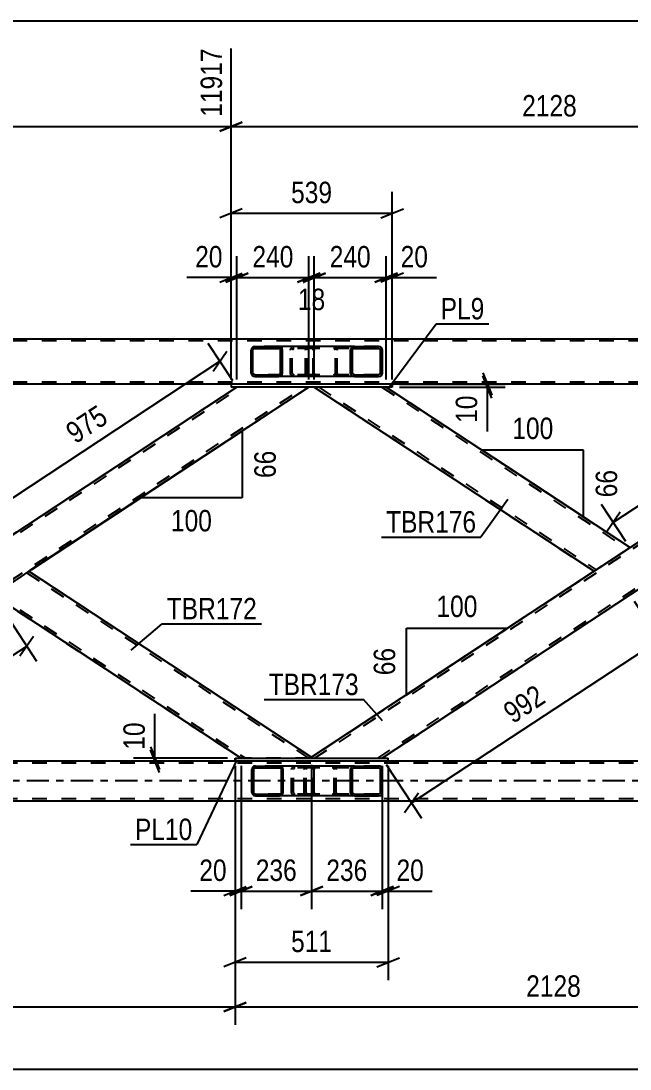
# Model space of a CAD drawing. Header units: millimetres. Extents: x -851 to 338, y -786 to 55.
# Drawn here: x -386.2 to -304.8, y -518.9 to -379 of the extents above; entities that cross this region are included whole.
import ezdxf

# ---------------------------------------------------------------- set-up
doc = ezdxf.new("R2010")
doc.units = ezdxf.units.MM
doc.linetypes.add('DXK_LINE_DOT2', pattern=[3.9198, 1.9599, -1.9599])
doc.linetypes.add('DXK_LINE_DOT3', pattern=[5.9187, 2.979, -0.9799, 0.9799, -0.9799])
doc.styles.add('Arial Narrow', font='ARIALN.TTF', dxfattribs={"height": 0.2})

# ---------------------------------------------------------------- blocks, each defined once
blk = doc.blocks.new('Part-232933133-2602 - 2503')
at = {"color": 2, "linetype": 'Continuous'}
for p, q in [((-265, -421.46), (-791.8, -421.46)), ((-358.12, -427.46), (-421.71, -427.46)), ((-272.99, -427.46), (-336.58, -427.46))]:
    blk.add_line(p, q, dxfattribs=at)
at = {"color": 7, "linetype": 'DXK_LINE_DOT2'}
for p, q in [((-114.88, -421.7), (-791.8, -421.7)), ((-114.88, -427.22), (-791.8, -427.22)), ((-336.58, -427.46), (-358.12, -427.46))]:
    blk.add_line(p, q, dxfattribs=at)
blk = doc.blocks.new('Part-232933133-2607 - 2503')
at = {"color": 7, "linetype": 'DXK_LINE_DOT2'}
for p, q in [((-108.35, -478.06), (-791.8, -478.06)), ((-108.35, -477.82), (-698.12, -477.82)), ((-337.12, -477.82), (-357.58, -477.82)), ((-108.35, -482.86), (-791.8, -482.86))]:
    blk.add_line(p, q, dxfattribs=at)
at = {"color": 2, "linetype": 'Continuous'}
for p, q in [((-357.58, -477.82), (-422.26, -477.82)), ((-272.44, -477.82), (-337.12, -477.82)), ((-791.8, -483.1), (-108.35, -483.1))]:
    blk.add_line(p, q, dxfattribs=at)
at = {"color": 7, "linetype": 'DXK_LINE_DOT3'}
blk.add_line((-98.35, -480.46), (-791.8, -480.46), dxfattribs=at)
blk = doc.blocks.new('Part-232933133-3017 - 2503')
at = {"color": 2, "linetype": 'Continuous'}
for p, q in [((-385.7, -452.84), (-389.92, -455.62)), ((-385.12, -452.46), (-385.7, -452.84)), ((-385.12, -452.46), (-347.35, -477.3)), ((-389.92, -455.62), (-356.78, -477.42)), ((-347.53, -477.42), (-347.35, -477.3))]:
    blk.add_line(p, q, dxfattribs=at)
at = {"color": 7, "linetype": 'DXK_LINE_DOT2'}
for p, q in [((-385.41, -452.65), (-347.75, -477.42)), ((-385.41, -452.65), (-347.75, -477.42)), ((-385.12, -452.46), (-347.35, -477.3)), ((-389.92, -455.62), (-356.78, -477.42)), ((-389.63, -455.43), (-389.61, -455.41)), ((-389.63, -455.43), (-356.2, -477.42)), ((-389.63, -455.43), (-356.2, -477.42)), ((-389.34, -455.24), (-389.34, -455.24)), ((-389.34, -455.24), (-389.34, -455.24)), ((-347.53, -477.42), (-356.78, -477.42)), ((-347.52, -477.41), (-347.53, -477.42))]:
    blk.add_line(p, q, dxfattribs=at)
blk = doc.blocks.new('Part-232933133-2734 - 2503')
at = {"color": 2, "linetype": 'Continuous'}
for p, q in [((-357.58, -477.82), (-357.58, -477.42)), ((-357.58, -477.42), (-357.58, -477.42)), ((-357.58, -477.42), (-357.58, -477.82)), ((-357.58, -477.42), (-357.58, -477.42)), ((-357.58, -477.42), (-337.12, -477.42)), ((-337.12, -477.82), (-357.58, -477.82)), ((-337.12, -477.82), (-337.12, -477.42))]:
    blk.add_line(p, q, dxfattribs=at)
at = {"color": 7, "linetype": 'DXK_LINE_DOT2'}
for p, q in [((-357.58, -477.82), (-357.58, -477.82)), ((-357.58, -477.82), (-357.58, -477.82)), ((-337.13, -477.82), (-337.13, -477.42))]:
    blk.add_line(p, q, dxfattribs=at)
blk = doc.blocks.new('Part-232933133-2779 - 2503')
at = {"color": 2, "linetype": 'Continuous'}
for p, q in [((-336.58, -427.46), (-358.12, -427.46)), ((-358.12, -427.46), (-358.12, -427.86)), ((-336.58, -427.86), (-358.12, -427.86)), ((-336.58, -427.46), (-336.58, -427.86))]:
    blk.add_line(p, q, dxfattribs=at)
blk = doc.blocks.new('Part-232933133-2856 - 2503')
at = {"color": 2, "linetype": 'Continuous'}
for p, q in [((-346.99, -427.86), (-309.59, -452.46)), ((-337.38, -427.86), (-304.79, -449.3)), ((-305.37, -449.68), (-309.56, -452.44)), ((-304.83, -449.33), (-305.37, -449.68)), ((-304.81, -449.32), (-304.83, -449.33))]:
    blk.add_line(p, q, dxfattribs=at)
at = {"color": 7, "linetype": 'DXK_LINE_DOT2'}
for p, q in [((-337.38, -427.86), (-346.99, -427.86)), ((-346.99, -427.86), (-309.59, -452.46)), ((-346.4, -427.86), (-309.3, -452.27)), ((-346.4, -427.86), (-309.3, -452.27)), ((-337.96, -427.86), (-305.08, -449.49)), ((-337.96, -427.86), (-305.08, -449.49)), ((-337.38, -427.86), (-337.38, -427.86)), ((-337.38, -427.86), (-304.79, -449.3)), ((-304.96, -449.41), (-305.37, -449.68)), ((-304.81, -449.32), (-304.79, -449.3)), ((-304.79, -449.3), (-304.81, -449.32)), ((-309.59, -452.46), (-309.56, -452.44)), ((-309.56, -452.44), (-309.59, -452.46)), ((-309.3, -452.27), (-309.28, -452.25)), ((-309.01, -452.08), (-309.01, -452.08)), ((-309.01, -452.08), (-309.01, -452.08))]:
    blk.add_line(p, q, dxfattribs=at)
blk = doc.blocks.new('Part-232933133-2898 - 2503')
at = {"linetype": 'Continuous'}
h = blk.add_hatch(dxfattribs=at)
h.set_pattern_fill('', scale=0.7, style=0, pattern_type=0)
h.set_pattern_definition([(45, (-342.1033, -482.1628), (-1.57154, 1.57154), [])])
h.paths.add_polyline_path([(-342.14, -481.98), (-342.1, -482.16), (-341.99, -482.32), (-341.83, -482.42), (-341.63, -482.46), (-338.4, -482.46), (-338.2, -482.42), (-338.04, -482.32), (-337.92, -482.16), (-337.89, -481.98), (-337.89, -478.94), (-337.92, -478.76), (-338.04, -478.6), (-338.2, -478.5), (-338.4, -478.46), (-341.63, -478.46), (-341.83, -478.5), (-341.99, -478.6), (-342.1, -478.76), (-342.14, -478.94)])
h.paths.add_polyline_path([(-341.87, -478.85), (-341.81, -478.77), (-341.73, -478.72), (-341.63, -478.7), (-338.4, -478.7), (-338.3, -478.72), (-338.22, -478.77), (-338.16, -478.85), (-338.14, -478.94), (-338.14, -481.98), (-338.16, -482.07), (-338.22, -482.15), (-338.3, -482.2), (-338.4, -482.22), (-341.63, -482.22), (-341.73, -482.2), (-341.81, -482.15), (-341.87, -482.07), (-341.89, -481.98), (-341.89, -478.94)])
at = {"color": 7, "linetype": 'DXK_LINE_DOT2'}
for p, q in [((-348.02, -478.5), (-347.82, -478.46)), ((-347.26, -478.46), (-347.82, -478.46)), ((-344.59, -478.46), (-344.39, -478.5)), ((-338.4, -478.46), (-341.63, -478.46)), ((-348.33, -478.94), (-348.29, -478.76)), ((-348.33, -481.98), (-348.33, -478.94)), ((-348.06, -478.85), (-348.08, -478.94)), ((-348.08, -481.98), (-348.08, -478.94)), ((-348, -478.77), (-348.06, -478.85)), ((-347.92, -478.72), (-348, -478.77)), ((-347.82, -478.7), (-347.92, -478.72)), ((-338.4, -478.7), (-347.82, -478.7)), ((-344.49, -478.72), (-344.59, -478.7)), ((-344.41, -478.77), (-344.49, -478.72)), ((-344.35, -478.85), (-344.41, -478.77)), ((-344.33, -478.94), (-344.35, -478.85)), ((-344.33, -481.98), (-344.33, -478.94)), ((-344.12, -478.76), (-344.08, -478.94)), ((-344.08, -481.98), (-344.08, -478.94)), ((-348.29, -482.16), (-348.33, -481.98)), ((-348.08, -481.98), (-348.06, -482.07)), ((-348.06, -482.07), (-348, -482.15)), ((-347.82, -482.46), (-348.02, -482.42)), ((-348, -482.15), (-347.92, -482.2)), ((-347.92, -482.2), (-347.82, -482.22)), ((-338.4, -482.22), (-347.82, -482.22)), ((-347.26, -482.46), (-347.82, -482.46)), ((-344.59, -482.22), (-344.49, -482.2)), ((-344.39, -482.42), (-344.59, -482.46)), ((-344.49, -482.2), (-344.41, -482.15)), ((-344.41, -482.15), (-344.35, -482.07)), ((-344.35, -482.07), (-344.33, -481.98)), ((-344.08, -481.98), (-344.12, -482.16)), ((-338.4, -482.46), (-341.63, -482.46))]:
    blk.add_line(p, q, dxfattribs=at)
at = {"color": 2, "linetype": 'Continuous'}
for p, q in [((-341.63, -478.46), (-347.26, -478.46)), ((-341.63, -478.46), (-341.83, -478.5)), ((-341.63, -478.46), (-338.4, -478.46)), ((-338.2, -478.5), (-338.4, -478.46)), ((-342.1, -478.76), (-342.14, -478.94)), ((-342.14, -481.98), (-342.14, -478.94)), ((-341.89, -478.94), (-341.87, -478.85)), ((-341.89, -481.98), (-341.89, -478.94)), ((-341.87, -478.85), (-341.81, -478.77)), ((-341.81, -478.77), (-341.73, -478.72)), ((-341.73, -478.72), (-341.63, -478.7)), ((-341.63, -478.7), (-338.4, -478.7)), ((-338.4, -478.7), (-338.3, -478.72)), ((-338.3, -478.72), (-338.22, -478.77)), ((-338.22, -478.77), (-338.16, -478.85)), ((-338.16, -478.85), (-338.14, -478.94)), ((-338.14, -481.98), (-338.14, -478.94)), ((-337.89, -478.94), (-337.92, -478.76)), ((-337.89, -481.98), (-337.89, -478.94)), ((-341.63, -482.46), (-347.26, -482.46)), ((-342.14, -481.98), (-342.1, -482.16)), ((-341.87, -482.07), (-341.89, -481.98)), ((-341.81, -482.15), (-341.87, -482.07)), ((-341.83, -482.42), (-341.63, -482.46)), ((-341.73, -482.2), (-341.81, -482.15)), ((-341.63, -482.22), (-341.73, -482.2)), ((-341.63, -482.22), (-338.4, -482.22)), ((-341.63, -482.46), (-338.4, -482.46)), ((-338.3, -482.2), (-338.4, -482.22)), ((-338.4, -482.46), (-338.2, -482.42)), ((-338.22, -482.15), (-338.3, -482.2)), ((-338.16, -482.07), (-338.22, -482.15)), ((-338.14, -481.98), (-338.16, -482.07)), ((-337.92, -482.16), (-337.89, -481.98))]:
    blk.add_line(p, q, dxfattribs=at)
at = {"color": 7, "linetype": 'DXK_LINE_DOT2'}
for centre, start, end in [((-347.84, -478.96), 110.7598, 155.6817), ((-344.57, -478.96), 24.3183, 69.2402), ((-347.84, -481.96), 204.3183, 249.2402), ((-344.57, -481.96), 290.7598, 335.6817)]:
    blk.add_arc(centre, 0.496, start, end, dxfattribs=at)
at = {"color": 2, "linetype": 'Continuous'}
for centre, start, end in [((-341.65, -478.96), 110.7583, 155.68), ((-338.38, -478.96), 24.32, 69.2417), ((-341.65, -481.96), 204.32, 249.2417), ((-338.38, -481.96), 290.7583, 335.68)]:
    blk.add_arc(centre, 0.496, start, end, dxfattribs=at)
blk = doc.blocks.new('Part-232933133-2904 - 2503')
at = {"linetype": 'Continuous'}
h = blk.add_hatch(dxfattribs=at)
h.set_pattern_fill('', scale=0.7, style=0, pattern_type=0)
h.set_pattern_definition([(45, (-355.293, -482.1628), (-1.57154, 1.57154), [])])
h.paths.add_polyline_path([(-355.33, -481.98), (-355.29, -482.16), (-355.18, -482.32), (-355.02, -482.42), (-354.83, -482.46), (-351.64, -482.46), (-351.45, -482.42), (-351.29, -482.32), (-351.18, -482.16), (-351.14, -481.98), (-351.14, -478.94), (-351.18, -478.76), (-351.29, -478.6), (-351.45, -478.5), (-351.64, -478.46), (-354.83, -478.46), (-355.02, -478.5), (-355.18, -478.6), (-355.29, -478.76), (-355.33, -478.94)])
h.paths.add_polyline_path([(-355.06, -478.85), (-355.01, -478.77), (-354.92, -478.72), (-354.83, -478.7), (-351.64, -478.7), (-351.55, -478.72), (-351.47, -478.77), (-351.41, -478.85), (-351.39, -478.94), (-351.39, -481.98), (-351.41, -482.07), (-351.47, -482.15), (-351.55, -482.2), (-351.64, -482.22), (-354.83, -482.22), (-354.92, -482.2), (-355.01, -482.15), (-355.06, -482.07), (-355.08, -481.98), (-355.08, -478.94)])
at = {"color": 2, "linetype": 'Continuous'}
for p, q in [((-354.83, -478.46), (-355.02, -478.5)), ((-354.83, -478.46), (-351.64, -478.46)), ((-347.26, -478.46), (-351.64, -478.46)), ((-351.45, -478.5), (-351.64, -478.46)), ((-347.26, -478.46), (-347.16, -478.5)), ((-347.16, -478.5), (-347.07, -478.6)), ((-347.07, -478.6), (-347.01, -478.76)), ((-355.29, -478.76), (-355.33, -478.94)), ((-355.33, -481.98), (-355.33, -478.94)), ((-355.08, -478.94), (-355.06, -478.85)), ((-355.08, -481.98), (-355.08, -478.94)), ((-355.06, -478.85), (-355.01, -478.77)), ((-355.01, -478.77), (-354.92, -478.72)), ((-354.92, -478.72), (-354.83, -478.7)), ((-354.83, -478.7), (-351.64, -478.7)), ((-351.64, -478.7), (-351.55, -478.72)), ((-351.55, -478.72), (-351.47, -478.77)), ((-351.47, -478.77), (-351.41, -478.85)), ((-351.41, -478.85), (-351.39, -478.94)), ((-351.39, -481.98), (-351.39, -478.94)), ((-351.14, -478.94), (-351.18, -478.76)), ((-351.14, -481.98), (-351.14, -478.94)), ((-347.01, -478.76), (-346.99, -478.94)), ((-346.99, -481.98), (-346.99, -478.94)), ((-355.33, -481.98), (-355.29, -482.16)), ((-355.06, -482.07), (-355.08, -481.98)), ((-355.01, -482.15), (-355.06, -482.07)), ((-355.02, -482.42), (-354.83, -482.46)), ((-354.92, -482.2), (-355.01, -482.15)), ((-354.83, -482.22), (-354.92, -482.2)), ((-354.83, -482.22), (-351.64, -482.22)), ((-354.83, -482.46), (-351.64, -482.46)), ((-351.55, -482.2), (-351.64, -482.22)), ((-351.64, -482.46), (-351.45, -482.42)), ((-347.26, -482.46), (-351.64, -482.46)), ((-351.47, -482.15), (-351.55, -482.2)), ((-351.41, -482.07), (-351.47, -482.15)), ((-351.39, -481.98), (-351.41, -482.07)), ((-351.18, -482.16), (-351.14, -481.98)), ((-347.16, -482.42), (-347.26, -482.46)), ((-347.07, -482.32), (-347.16, -482.42)), ((-347.01, -482.16), (-347.07, -482.32)), ((-346.99, -481.98), (-347.01, -482.16))]:
    blk.add_line(p, q, dxfattribs=at)
at = {"color": 7, "linetype": 'DXK_LINE_DOT2'}
for p, q in [((-351.64, -478.46), (-354.83, -478.46)), ((-349.72, -478.5), (-349.53, -478.46)), ((-348.33, -478.7), (-348.33, -478.46)), ((-347.26, -478.7), (-354.83, -478.7)), ((-350.03, -478.94), (-349.99, -478.76)), ((-350.03, -481.98), (-350.03, -478.94)), ((-349.76, -478.85), (-349.78, -478.94)), ((-349.78, -481.98), (-349.78, -478.94)), ((-349.7, -478.77), (-349.76, -478.85)), ((-349.62, -478.72), (-349.7, -478.77)), ((-349.53, -478.7), (-349.62, -478.72)), ((-347.21, -478.72), (-347.26, -478.7)), ((-347.16, -478.77), (-347.21, -478.72)), ((-347.14, -478.85), (-347.16, -478.77)), ((-347.13, -478.94), (-347.14, -478.85)), ((-347.13, -481.98), (-347.13, -478.94)), ((-347.26, -482.22), (-354.83, -482.22)), ((-351.64, -482.46), (-354.83, -482.46)), ((-349.99, -482.16), (-350.03, -481.98)), ((-349.78, -481.98), (-349.76, -482.07)), ((-349.76, -482.07), (-349.7, -482.15)), ((-349.53, -482.46), (-349.72, -482.42)), ((-349.7, -482.15), (-349.68, -482.16)), ((-349.68, -482.16), (-349.62, -482.2)), ((-349.62, -482.2), (-349.53, -482.22)), ((-348.33, -482.46), (-348.33, -482.22)), ((-347.26, -482.22), (-347.21, -482.2)), ((-347.21, -482.2), (-347.16, -482.15)), ((-347.16, -482.15), (-347.14, -482.07)), ((-347.14, -482.07), (-347.13, -481.98))]:
    blk.add_line(p, q, dxfattribs=at)
at = {"color": 2, "linetype": 'Continuous'}
for centre, start, end in [((-354.84, -478.95), 111.1941, 156.1506), ((-351.63, -478.95), 23.8494, 68.8059), ((-354.84, -481.96), 203.8494, 248.8059), ((-351.63, -481.96), 291.1941, 336.1506)]:
    blk.add_arc(centre, 0.492, start, end, dxfattribs=at)
at = {"color": 7, "linetype": 'DXK_LINE_DOT2'}
for centre, start, end in [((-349.54, -478.95), 111.1927, 156.1491), ((-349.54, -481.96), 203.8509, 248.8073)]:
    blk.add_arc(centre, 0.492, start, end, dxfattribs=at)
blk = doc.blocks.new('Part-232933133-2911 - 2503')
at = {"linetype": 'Continuous'}
h = blk.add_hatch(dxfattribs=at)
h.set_pattern_fill('', scale=0.7, style=0, pattern_type=0)
h.set_pattern_definition([(45, (-342.1034, -426.1638), (-1.57154, 1.57154), [])])
h.paths.add_polyline_path([(-342.14, -425.98), (-342.1, -426.16), (-341.99, -426.32), (-341.83, -426.42), (-341.63, -426.46), (-338.4, -426.46), (-338.2, -426.42), (-338.04, -426.32), (-337.92, -426.16), (-337.89, -425.98), (-337.89, -422.94), (-337.92, -422.76), (-338.04, -422.6), (-338.2, -422.5), (-338.4, -422.46), (-341.63, -422.46), (-341.83, -422.5), (-341.99, -422.6), (-342.1, -422.76), (-342.14, -422.94)])
h.paths.add_polyline_path([(-341.87, -422.85), (-341.81, -422.77), (-341.73, -422.72), (-341.63, -422.7), (-338.4, -422.7), (-338.3, -422.72), (-338.22, -422.77), (-338.16, -422.85), (-338.14, -422.94), (-338.14, -425.98), (-338.16, -426.07), (-338.22, -426.15), (-338.3, -426.2), (-338.4, -426.22), (-341.63, -426.22), (-341.73, -426.2), (-341.81, -426.15), (-341.87, -426.07), (-341.89, -425.98), (-341.89, -422.94)])
at = {"color": 7, "linetype": 'DXK_LINE_DOT2'}
for p, q in [((-347.86, -422.5), (-347.66, -422.46)), ((-347.28, -422.46), (-347.66, -422.46)), ((-344.43, -422.46), (-344.23, -422.5)), ((-338.4, -422.46), (-341.63, -422.46)), ((-348.17, -422.94), (-348.13, -422.76)), ((-348.17, -425.98), (-348.17, -422.94)), ((-347.9, -422.85), (-347.92, -422.94)), ((-347.92, -425.98), (-347.92, -422.94)), ((-347.84, -422.77), (-347.9, -422.85)), ((-347.76, -422.72), (-347.84, -422.77)), ((-347.66, -422.7), (-347.76, -422.72)), ((-338.4, -422.7), (-347.66, -422.7)), ((-344.33, -422.72), (-344.43, -422.7)), ((-344.25, -422.77), (-344.33, -422.72)), ((-344.19, -422.85), (-344.25, -422.77)), ((-344.17, -422.94), (-344.19, -422.85)), ((-344.17, -425.98), (-344.17, -422.94)), ((-343.96, -422.76), (-343.92, -422.94)), ((-343.92, -425.98), (-343.92, -422.94)), ((-348.13, -426.16), (-348.17, -425.98)), ((-347.92, -425.98), (-347.9, -426.07)), ((-347.9, -426.07), (-347.84, -426.15)), ((-347.66, -426.46), (-347.86, -426.42)), ((-347.84, -426.15), (-347.76, -426.2)), ((-347.76, -426.2), (-347.66, -426.22)), ((-338.4, -426.22), (-347.66, -426.22)), ((-347.28, -426.46), (-347.66, -426.46)), ((-344.43, -426.22), (-344.33, -426.2)), ((-344.23, -426.42), (-344.43, -426.46)), ((-344.33, -426.2), (-344.25, -426.15)), ((-344.25, -426.15), (-344.19, -426.07)), ((-344.19, -426.07), (-344.17, -425.98)), ((-343.92, -425.98), (-343.96, -426.16)), ((-338.4, -426.46), (-341.63, -426.46))]:
    blk.add_line(p, q, dxfattribs=at)
at = {"color": 2, "linetype": 'Continuous'}
for p, q in [((-341.63, -422.46), (-347.28, -422.46)), ((-341.63, -422.46), (-341.83, -422.5)), ((-341.63, -422.46), (-338.4, -422.46)), ((-338.2, -422.5), (-338.4, -422.46)), ((-342.1, -422.76), (-342.14, -422.94)), ((-342.14, -425.98), (-342.14, -422.94)), ((-341.89, -422.94), (-341.87, -422.85)), ((-341.89, -425.98), (-341.89, -422.94)), ((-341.87, -422.85), (-341.81, -422.77)), ((-341.81, -422.77), (-341.73, -422.72)), ((-341.73, -422.72), (-341.63, -422.7)), ((-341.63, -422.7), (-338.4, -422.7)), ((-338.4, -422.7), (-338.3, -422.72)), ((-338.3, -422.72), (-338.22, -422.77)), ((-338.22, -422.77), (-338.16, -422.85)), ((-338.16, -422.85), (-338.14, -422.94)), ((-338.14, -425.98), (-338.14, -422.94)), ((-337.89, -422.94), (-337.92, -422.76)), ((-337.89, -425.98), (-337.89, -422.94)), ((-341.63, -426.46), (-347.28, -426.46)), ((-342.14, -425.98), (-342.1, -426.16)), ((-341.87, -426.07), (-341.89, -425.98)), ((-341.81, -426.15), (-341.87, -426.07)), ((-341.83, -426.42), (-341.63, -426.46)), ((-341.73, -426.2), (-341.81, -426.15)), ((-341.63, -426.22), (-341.73, -426.2)), ((-341.63, -426.22), (-338.4, -426.22)), ((-341.63, -426.46), (-338.4, -426.46)), ((-338.3, -426.2), (-338.4, -426.22)), ((-338.4, -426.46), (-338.2, -426.42)), ((-338.22, -426.15), (-338.3, -426.2)), ((-338.16, -426.07), (-338.22, -426.15)), ((-338.14, -425.98), (-338.16, -426.07)), ((-337.92, -426.16), (-337.89, -425.98))]:
    blk.add_line(p, q, dxfattribs=at)
at = {"color": 7, "linetype": 'DXK_LINE_DOT2'}
for centre, start, end in [((-347.68, -422.96), 110.7583, 155.68), ((-344.41, -422.96), 24.32, 69.2417), ((-347.68, -425.96), 204.32, 249.2417), ((-344.41, -425.96), 290.7583, 335.68)]:
    blk.add_arc(centre, 0.496, start, end, dxfattribs=at)
at = {"color": 2, "linetype": 'Continuous'}
for centre, start, end in [((-341.65, -422.96), 110.7583, 155.68), ((-338.38, -422.96), 24.32, 69.2417), ((-341.65, -425.96), 204.32, 249.2417), ((-338.38, -425.96), 290.7583, 335.68)]:
    blk.add_arc(centre, 0.496, start, end, dxfattribs=at)
blk = doc.blocks.new('Part-232933133-2916 - 2503')
at = {"linetype": 'Continuous'}
h = blk.add_hatch(dxfattribs=at)
h.set_pattern_fill('', scale=0.7, style=0, pattern_type=0)
h.set_pattern_definition([(45, (-355.403, -426.1638), (-1.57154, 1.57154), [])])
h.paths.add_polyline_path([(-355.44, -425.98), (-355.4, -426.16), (-355.29, -426.32), (-355.13, -426.42), (-354.94, -426.46), (-351.75, -426.46), (-351.56, -426.42), (-351.39, -426.32), (-351.28, -426.16), (-351.25, -425.98), (-351.25, -422.94), (-351.28, -422.76), (-351.39, -422.6), (-351.56, -422.5), (-351.75, -422.46), (-354.94, -422.46), (-355.13, -422.5), (-355.29, -422.6), (-355.4, -422.76), (-355.44, -422.94)])
h.paths.add_polyline_path([(-355.17, -422.85), (-355.12, -422.77), (-355.03, -422.72), (-354.94, -422.7), (-351.75, -422.7), (-351.65, -422.72), (-351.57, -422.77), (-351.52, -422.85), (-351.5, -422.94), (-351.5, -425.98), (-351.52, -426.07), (-351.57, -426.15), (-351.65, -426.2), (-351.75, -426.22), (-354.94, -426.22), (-355.03, -426.2), (-355.12, -426.15), (-355.17, -426.07), (-355.19, -425.98), (-355.19, -422.94)])
at = {"color": 2, "linetype": 'Continuous'}
for p, q in [((-354.94, -422.46), (-355.13, -422.5)), ((-354.94, -422.46), (-351.75, -422.46)), ((-347.28, -422.46), (-351.75, -422.46)), ((-351.56, -422.5), (-351.75, -422.46)), ((-347.28, -422.46), (-347.17, -422.5)), ((-347.17, -422.5), (-347.09, -422.6)), ((-347.09, -422.6), (-347.03, -422.76)), ((-355.4, -422.76), (-355.44, -422.94)), ((-355.44, -425.98), (-355.44, -422.94)), ((-355.19, -422.94), (-355.17, -422.85)), ((-355.19, -425.98), (-355.19, -422.94)), ((-355.17, -422.85), (-355.12, -422.77)), ((-355.12, -422.77), (-355.03, -422.72)), ((-355.03, -422.72), (-354.94, -422.7)), ((-354.94, -422.7), (-351.75, -422.7)), ((-351.75, -422.7), (-351.65, -422.72)), ((-351.65, -422.72), (-351.57, -422.77)), ((-351.57, -422.77), (-351.52, -422.85)), ((-351.52, -422.85), (-351.5, -422.94)), ((-351.5, -425.98), (-351.5, -422.94)), ((-351.25, -422.94), (-351.28, -422.76)), ((-351.25, -425.98), (-351.25, -422.94)), ((-347.03, -422.76), (-347.01, -422.94)), ((-347.01, -425.98), (-347.01, -422.94)), ((-355.44, -425.98), (-355.4, -426.16)), ((-355.17, -426.07), (-355.19, -425.98)), ((-355.12, -426.15), (-355.17, -426.07)), ((-355.13, -426.42), (-354.94, -426.46)), ((-355.03, -426.2), (-355.12, -426.15)), ((-354.94, -426.22), (-355.03, -426.2)), ((-354.94, -426.22), (-351.75, -426.22)), ((-354.94, -426.46), (-351.75, -426.46)), ((-351.65, -426.2), (-351.75, -426.22)), ((-351.75, -426.46), (-351.56, -426.42)), ((-347.28, -426.46), (-351.75, -426.46)), ((-351.57, -426.15), (-351.65, -426.2)), ((-351.52, -426.07), (-351.57, -426.15)), ((-351.5, -425.98), (-351.52, -426.07)), ((-351.28, -426.16), (-351.25, -425.98)), ((-347.17, -426.42), (-347.28, -426.46)), ((-347.09, -426.32), (-347.17, -426.42)), ((-347.03, -426.16), (-347.09, -426.32)), ((-347.01, -425.98), (-347.03, -426.16))]:
    blk.add_line(p, q, dxfattribs=at)
at = {"color": 7, "linetype": 'DXK_LINE_DOT2'}
for p, q in [((-351.75, -422.46), (-354.94, -422.46)), ((-349.88, -422.5), (-349.68, -422.46)), ((-348.17, -422.7), (-348.17, -422.46)), ((-347.28, -422.7), (-354.94, -422.7)), ((-350.19, -422.94), (-350.15, -422.76)), ((-350.19, -425.98), (-350.19, -422.94)), ((-349.92, -422.85), (-349.93, -422.94)), ((-349.93, -425.98), (-349.93, -422.94)), ((-349.86, -422.77), (-349.92, -422.85)), ((-349.86, -422.77), (-349.84, -422.76)), ((-349.84, -422.76), (-349.78, -422.72)), ((-349.78, -422.72), (-349.68, -422.7)), ((-347.22, -422.72), (-347.28, -422.7)), ((-347.18, -422.77), (-347.22, -422.72)), ((-347.15, -422.85), (-347.18, -422.77)), ((-347.14, -422.94), (-347.15, -422.85)), ((-347.14, -425.98), (-347.14, -422.94)), ((-347.28, -426.22), (-354.94, -426.22)), ((-351.75, -426.46), (-354.94, -426.46)), ((-350.15, -426.16), (-350.19, -425.98)), ((-349.93, -425.98), (-349.92, -426.07)), ((-349.92, -426.07), (-349.86, -426.15)), ((-349.68, -426.46), (-349.88, -426.42)), ((-349.86, -426.15), (-349.84, -426.16)), ((-349.84, -426.16), (-349.78, -426.2)), ((-349.78, -426.2), (-349.68, -426.22)), ((-348.17, -426.46), (-348.17, -426.22)), ((-347.28, -426.22), (-347.22, -426.2)), ((-347.22, -426.2), (-347.18, -426.15)), ((-347.18, -426.15), (-347.15, -426.07)), ((-347.15, -426.07), (-347.14, -425.98))]:
    blk.add_line(p, q, dxfattribs=at)
at = {"color": 2, "linetype": 'Continuous'}
for centre, start, end in [((-354.95, -422.96), 111.1513, 156.1049), ((-351.73, -422.96), 23.8951, 68.8487), ((-354.95, -425.96), 203.8951, 248.8487), ((-351.73, -425.96), 291.1513, 336.1049)]:
    blk.add_arc(centre, 0.492, start, end, dxfattribs=at)
at = {"color": 7, "linetype": 'DXK_LINE_DOT2'}
for centre, start, end in [((-349.7, -422.96), 111.1513, 156.1049), ((-349.7, -425.96), 203.8951, 248.8487)]:
    blk.add_arc(centre, 0.492, start, end, dxfattribs=at)
blk = doc.blocks.new('Part-232933133-3022 - 2503')
at = {"color": 7, "linetype": 'DXK_LINE_DOT2'}
for p, q in [((-357.32, -427.86), (-432.67, -477.42)), ((-432.09, -477.42), (-356.74, -427.86)), ((-432.09, -477.42), (-356.74, -427.86)), ((-423.64, -477.42), (-348.3, -427.86)), ((-423.64, -477.42), (-348.3, -427.86)), ((-347.72, -427.86), (-423.06, -477.42)), ((-347.72, -427.86), (-357.32, -427.86)), ((-347.72, -427.86), (-347.72, -427.86)), ((-389.95, -449.32), (-394.7, -452.44)), ((-385.12, -452.46), (-389.92, -455.62)), ((-432.49, -477.3), (-432.67, -477.42)), ((-432.67, -477.42), (-432.67, -477.42)), ((-432.67, -477.42), (-423.06, -477.42))]:
    blk.add_line(p, q, dxfattribs=at)
at = {"color": 2, "linetype": 'Continuous'}
for p, q in [((-357.32, -427.86), (-389.95, -449.32)), ((-347.72, -427.86), (-385.12, -452.46)), ((-394.7, -452.44), (-432.49, -477.3)), ((-389.92, -455.62), (-423.06, -477.42))]:
    blk.add_line(p, q, dxfattribs=at)
blk = doc.blocks.new('Part-232933133-3032 - 2503')
at = {"color": 7, "linetype": 'DXK_LINE_DOT2'}
for p, q in [((-272.19, -427.86), (-347.53, -477.42)), ((-346.95, -477.42), (-271.61, -427.86)), ((-346.95, -477.42), (-271.61, -427.86)), ((-264.21, -427.86), (-272.19, -427.86)), ((-264.22, -427.86), (-264.22, -428.31)), ((-264.22, -427.86), (-264.22, -428.31)), ((-264.21, -427.86), (-264.21, -428.31)), ((-338.51, -477.42), (-264.21, -428.55)), ((-338.51, -477.42), (-264.22, -428.55)), ((-337.93, -477.42), (-264.22, -428.93)), ((-264.22, -428.46), (-264.22, -428.31)), ((-264.22, -428.31), (-264.22, -428.44)), ((-264.22, -428.44), (-264.22, -428.52)), ((-264.22, -428.71), (-264.22, -428.46)), ((-264.22, -428.52), (-264.22, -428.55)), ((-264.21, -428.55), (-264.22, -428.55)), ((-264.22, -428.88), (-264.22, -428.71)), ((-264.22, -428.93), (-264.22, -428.88)), ((-264.21, -428.93), (-264.22, -428.93)), ((-264.22, -428.93), (-264.21, -428.93)), ((-264.21, -428.3), (-264.21, -428.46)), ((-264.21, -428.44), (-264.21, -428.31)), ((-264.21, -428.52), (-264.21, -428.44)), ((-264.21, -428.46), (-264.21, -428.71)), ((-264.21, -428.55), (-264.21, -428.52)), ((-264.21, -428.71), (-264.21, -428.88)), ((-264.21, -428.88), (-264.21, -428.93)), ((-304.81, -449.32), (-309.56, -452.44)), ((-299.98, -452.46), (-304.78, -455.62)), ((-347.35, -477.3), (-347.53, -477.42)), ((-347.53, -477.42), (-347.53, -477.42)), ((-347.53, -477.42), (-337.93, -477.42))]:
    blk.add_line(p, q, dxfattribs=at)
at = {"color": 2, "linetype": 'Continuous'}
for p, q in [((-272.19, -427.86), (-304.81, -449.32)), ((-264.21, -427.86), (-264.21, -428.3)), ((-264.22, -428.93), (-299.98, -452.46)), ((-309.56, -452.44), (-347.35, -477.3)), ((-304.78, -455.62), (-337.93, -477.42))]:
    blk.add_line(p, q, dxfattribs=at)
blk = doc.blocks.new('StraightDimension-232933133-14739 - 2503')
at = {"color": 7, "linetype": 'Continuous'}
for p, q in [((-347.72, -426.86), (-347.72, -410.83)), ((-346.99, -426.86), (-346.99, -410.83)), ((-349.22, -413.83), (-346.22, -412.63)), ((-345.49, -412.63), (-348.49, -413.83)), ((-347.72, -413.23), (-346.99, -413.23))]:
    blk.add_line(p, q, dxfattribs=at)
at = {"color": 0}
blk.add_wipeout([(-344.92, -418.18), (-344.92, -413.98), (-349.78, -413.98), (-349.78, -418.18)], dxfattribs=at)
at = {"color": 3, "style": 'Arial Narrow'}
blk.add_text('18', height=2.863, dxfattribs=at).set_placement((-349.18, -417.58))
blk = doc.blocks.new('AngleDimension-232933133-74685 - 2503')
at = {"color": 7, "linetype": 'Continuous'}
for p, q in [((-334.68, -460.07), (-321.15, -460.07)), ((-334.68, -468.97), (-321.15, -460.07)), ((-334.68, -468.97), (-334.68, -460.07)), ((-321.95, -460.59), (-321.15, -460.07))]:
    blk.add_line(p, q, dxfattribs=at)
at = {"color": 0}
for points in [[(-324.58, -459.17), (-324.58, -454.97), (-331.26, -454.97), (-331.26, -459.17)], [(-335.58, -462.09), (-339.78, -462.09), (-339.78, -466.94), (-335.58, -466.94)]]:
    blk.add_wipeout(points, dxfattribs=at)
at = {"color": 3, "style": 'Arial Narrow'}
blk.add_text('100', height=2.863, dxfattribs=at).set_placement((-330.66, -458.57))
blk.add_text('66', height=2.863, rotation=90.0002, dxfattribs=at).set_placement((-336.18, -466.34))
blk = doc.blocks.new('AngleDimension-232933133-3769 - 2503')
at = {"color": 7, "linetype": 'Continuous'}
for p, q in [((-356.64, -433.73), (-370.17, -442.63)), ((-356.64, -433.73), (-356.64, -442.63)), ((-384.74, -452.21), (-370.17, -442.63)), ((-356.64, -442.63), (-370.17, -442.63))]:
    blk.add_line(p, q, dxfattribs=at)
at = {"color": 0}
for points in [[(-351.54, -435.75), (-355.74, -435.75), (-355.74, -440.61), (-351.54, -440.61)], [(-360.07, -447.73), (-360.07, -443.53), (-366.75, -443.53), (-366.75, -447.73)]]:
    blk.add_wipeout(points, dxfattribs=at)
at = {"color": 3, "style": 'Arial Narrow'}
blk.add_text('66', height=2.863, rotation=90.0002, dxfattribs=at).set_placement((-352.14, -440.01))
blk.add_text('100', height=2.863, dxfattribs=at).set_placement((-366.15, -447.13))
blk = doc.blocks.new('StraightDimension-232933133-14674 - 2503')
at = {"color": 7, "linetype": 'Continuous'}
for p, q in [((-356.78, -478.42), (-356.78, -497.56)), ((-347.35, -478.3), (-347.35, -497.56)), ((-358.28, -495.76), (-355.28, -494.56)), ((-356.78, -495.16), (-347.35, -495.16)), ((-345.85, -494.56), (-348.85, -495.76))]:
    blk.add_line(p, q, dxfattribs=at)
at = {"color": 0}
blk.add_wipeout([(-348.72, -494.41), (-348.72, -490.21), (-355.41, -490.21), (-355.41, -494.41)], dxfattribs=at)
at = {"color": 3, "style": 'Arial Narrow'}
blk.add_text('236', height=2.863, dxfattribs=at).set_placement((-354.81, -493.81))
blk = doc.blocks.new('StraightDimension-232933133-3825 - 2503')
at = {"color": 7, "linetype": 'Continuous'}
blk.add_line((-811.11, -518.93), (-107.71, -518.93), dxfattribs=at)
blk = doc.blocks.new('StraightDimension-232933133-4656 - 2503')
at = {"color": 7, "linetype": 'Continuous'}
for p, q in [((-357.58, -478.82), (-357.58, -507.06)), ((-337.12, -478.82), (-337.12, -507.06)), ((-356.08, -504.06), (-359.08, -505.26)), ((-357.58, -504.66), (-337.12, -504.66)), ((-338.62, -505.26), (-335.62, -504.06))]:
    blk.add_line(p, q, dxfattribs=at)
at = {"color": 0}
blk.add_wipeout([(-344.01, -503.91), (-344.01, -499.71), (-350.69, -499.71), (-350.69, -503.91)], dxfattribs=at)
at = {"color": 3, "style": 'Arial Narrow'}
blk.add_text('511', height=2.863, dxfattribs=at).set_placement((-350.09, -503.31))
blk = doc.blocks.new('StraightDimension-232933133-36000 - 2503')
at = {"color": 7, "linetype": 'Continuous'}
for p, q in [((-272.74, -427.02), (-275.99, -422.09)), ((-275.35, -425.79), (-273.5, -423.14)), ((-307.02, -445.91), (-274.42, -424.47)), ((-305.33, -448.46), (-308.58, -443.53)), ((-306.09, -444.58), (-307.94, -447.23))]:
    blk.add_line(p, q, dxfattribs=at)
at = {"color": 0}
blk.add_wipeout([(-288.34, -432.72), (-290.65, -429.21), (-296.23, -432.89), (-293.92, -436.4)], dxfattribs=at)
at = {"color": 3, "style": 'Arial Narrow'}
blk.add_text('975', height=2.863, rotation=33.3347, dxfattribs=at).set_placement((-293.75, -435.57))
blk = doc.blocks.new('StraightDimension-232933133-14675 - 2503')
at = {"color": 7, "linetype": 'Continuous'}
for p, q in [((-357.58, -478.42), (-357.58, -497.56)), ((-356.78, -478.42), (-356.78, -497.56)), ((-357.58, -495.16), (-363.48, -495.16)), ((-357.58, -495.16), (-363.48, -495.16)), ((-359.08, -495.76), (-356.08, -494.56)), ((-355.28, -494.56), (-358.28, -495.76)), ((-357.58, -495.16), (-356.78, -495.16))]:
    blk.add_line(p, q, dxfattribs=at)
at = {"color": 0}
blk.add_wipeout([(-358.1, -494.41), (-358.1, -490.21), (-362.96, -490.21), (-362.96, -494.41)], dxfattribs=at)
at = {"color": 3, "style": 'Arial Narrow'}
blk.add_text('20', height=2.863, dxfattribs=at).set_placement((-362.36, -493.81))
blk = doc.blocks.new('StraightDimension-232933133-14740 - 2503')
at = {"color": 7, "linetype": 'Continuous'}
for p, q in [((-357.32, -426.86), (-357.32, -410.38)), ((-347.72, -426.86), (-347.72, -410.38)), ((-358.82, -413.83), (-355.82, -412.63)), ((-346.22, -412.63), (-349.22, -413.83)), ((-357.32, -413.23), (-347.72, -413.23))]:
    blk.add_line(p, q, dxfattribs=at)
at = {"color": 0}
blk.add_wipeout([(-349.18, -412.48), (-349.18, -408.28), (-355.86, -408.28), (-355.86, -412.48)], dxfattribs=at)
at = {"color": 3, "style": 'Arial Narrow'}
blk.add_text('240', height=2.863, dxfattribs=at).set_placement((-355.26, -411.88))
blk = doc.blocks.new('StraightDimension-232933133-3232 - 2503')
at = {"color": 7, "linetype": 'Continuous'}
for p, q in [((-324.47, -425.96), (-323.27, -428.96)), ((-323.27, -429.36), (-324.47, -426.36)), ((-335.58, -427.46), (-321.47, -427.46)), ((-335.58, -427.86), (-321.47, -427.86)), ((-323.87, -427.86), (-323.87, -427.46)), ((-323.87, -427.86), (-323.87, -433.77)), ((-323.87, -427.86), (-323.87, -433.77))]:
    blk.add_line(p, q, dxfattribs=at)
at = {"color": 0}
blk.add_wipeout([(-324.62, -428.39), (-328.82, -428.39), (-328.82, -433.24), (-324.62, -433.24)], dxfattribs=at)
at = {"color": 3, "style": 'Arial Narrow'}
blk.add_text('10', height=2.863, rotation=90.0002, dxfattribs=at).set_placement((-325.22, -432.64))
blk = doc.blocks.new('StraightDimension-232933133-3395 - 2503')
at = {"color": 7, "linetype": 'Continuous'}
for p, q in [((-368.29, -477.42), (-368.29, -471.51)), ((-368.29, -477.42), (-368.29, -471.51)), ((-368.89, -475.92), (-367.69, -478.92)), ((-367.69, -479.32), (-368.89, -476.32)), ((-358.58, -477.42), (-371.14, -477.42)), ((-358.58, -477.82), (-371.14, -477.82)), ((-368.29, -477.82), (-368.29, -477.42))]:
    blk.add_line(p, q, dxfattribs=at)
at = {"color": 0}
blk.add_wipeout([(-369.04, -472.04), (-373.24, -472.04), (-373.24, -476.89), (-369.04, -476.89)], dxfattribs=at)
at = {"color": 3, "style": 'Arial Narrow'}
blk.add_text('10', height=2.863, rotation=90.0002, dxfattribs=at).set_placement((-369.64, -476.29))
blk = doc.blocks.new('StraightDimension-232933133-3425 - 2503')
at = {"color": 7, "linetype": 'Continuous'}
for p, q in [((-304.24, -456.45), (-299.53, -463.61)), ((-301.77, -462.93), (-299.93, -460.28)), ((-333.99, -483.4), (-300.85, -461.6)), ((-337.37, -478.25), (-332.67, -485.41)), ((-333.07, -482.08), (-334.91, -484.73))]:
    blk.add_line(p, q, dxfattribs=at)
at = {"color": 0}
blk.add_wipeout([(-315.04, -470.04), (-317.35, -466.53), (-322.93, -470.2), (-320.62, -473.71)], dxfattribs=at)
at = {"color": 3, "style": 'Arial Narrow'}
blk.add_text('992', height=2.863, rotation=33.3404, dxfattribs=at).set_placement((-320.45, -472.88))
blk = doc.blocks.new('StraightDimension-232933133-3454 - 2503')
at = {"color": 7, "linetype": 'Continuous'}
for p, q in [((-389.37, -456.46), (-384.11, -464.44)), ((-386.36, -463.77), (-384.51, -461.11)), ((-418.57, -484.24), (-385.43, -462.44)), ((-422.51, -478.25), (-417.25, -486.24)), ((-417.65, -482.91), (-419.5, -485.56))]:
    blk.add_line(p, q, dxfattribs=at)
at = {"color": 0}
blk.add_wipeout([(-399.62, -470.88), (-401.93, -467.37), (-407.52, -471.04), (-405.21, -474.55)], dxfattribs=at)
at = {"color": 3, "style": 'Arial Narrow'}
blk.add_text('992', height=2.863, rotation=33.3347, dxfattribs=at).set_placement((-405.04, -473.72))
blk = doc.blocks.new('StraightDimension-232933133-4252 - 2503')
at = {"color": 7, "linetype": 'Continuous'}
for p, q in [((-358.12, -426.86), (-358.12, -401.8)), ((-336.58, -426.86), (-336.58, -401.8)), ((-356.62, -404.05), (-359.62, -405.25)), ((-338.08, -405.25), (-335.08, -404.05)), ((-358.12, -404.65), (-336.58, -404.65))]:
    blk.add_line(p, q, dxfattribs=at)
at = {"color": 0}
blk.add_wipeout([(-344.01, -403.9), (-344.01, -399.7), (-350.69, -399.7), (-350.69, -403.9)], dxfattribs=at)
at = {"color": 3, "style": 'Arial Narrow'}
blk.add_text('539', height=2.863, dxfattribs=at).set_placement((-350.09, -403.3))
blk = doc.blocks.new('StraightDimension-232933133-13950 - 2503')
at = {"color": 7, "linetype": 'Continuous'}
blk.add_line((-519.62, -378.97), (-264.2, -378.97), dxfattribs=at)
blk = doc.blocks.new('StraightDimension-232933133-14672 - 2503')
at = {"color": 7, "linetype": 'Continuous'}
for p, q in [((-337.92, -478.42), (-337.92, -497.56)), ((-337.12, -478.42), (-337.12, -497.56)), ((-339.42, -495.76), (-336.42, -494.56)), ((-335.62, -494.56), (-338.62, -495.76)), ((-337.92, -495.16), (-337.12, -495.16)), ((-337.12, -495.16), (-331.22, -495.16)), ((-337.12, -495.16), (-331.22, -495.16))]:
    blk.add_line(p, q, dxfattribs=at)
at = {"color": 0}
blk.add_wipeout([(-331.74, -494.41), (-331.74, -490.21), (-336.6, -490.21), (-336.6, -494.41)], dxfattribs=at)
at = {"color": 3, "style": 'Arial Narrow'}
blk.add_text('20', height=2.863, dxfattribs=at).set_placement((-336, -493.81))
blk = doc.blocks.new('StraightDimension-232933133-14673 - 2503')
at = {"color": 7, "linetype": 'Continuous'}
for p, q in [((-347.35, -478.3), (-347.35, -497.56)), ((-337.92, -478.42), (-337.92, -497.56)), ((-348.85, -495.76), (-345.85, -494.56)), ((-347.35, -495.16), (-337.92, -495.16)), ((-336.42, -494.56), (-339.42, -495.76))]:
    blk.add_line(p, q, dxfattribs=at)
at = {"color": 0}
blk.add_wipeout([(-339.3, -494.41), (-339.3, -490.21), (-345.98, -490.21), (-345.98, -494.41)], dxfattribs=at)
at = {"color": 3, "style": 'Arial Narrow'}
blk.add_text('236', height=2.863, dxfattribs=at).set_placement((-345.38, -493.81))
blk = doc.blocks.new('StraightDimension-232933133-14737 - 2503')
at = {"color": 7, "linetype": 'Continuous'}
for p, q in [((-337.38, -426.86), (-337.38, -410.38)), ((-336.58, -426.46), (-336.58, -410.38)), ((-338.88, -413.83), (-335.88, -412.63)), ((-335.08, -412.63), (-338.08, -413.83)), ((-337.38, -413.23), (-336.58, -413.23)), ((-336.58, -413.23), (-330.67, -413.23)), ((-336.58, -413.23), (-330.67, -413.23))]:
    blk.add_line(p, q, dxfattribs=at)
at = {"color": 0}
blk.add_wipeout([(-331.2, -412.48), (-331.2, -408.28), (-336.05, -408.28), (-336.05, -412.48)], dxfattribs=at)
at = {"color": 3, "style": 'Arial Narrow'}
blk.add_text('20', height=2.863, dxfattribs=at).set_placement((-335.45, -411.88))
blk = doc.blocks.new('StraightDimension-232933133-14738 - 2503')
at = {"color": 7, "linetype": 'Continuous'}
for p, q in [((-346.99, -426.86), (-346.99, -410.38)), ((-337.38, -426.86), (-337.38, -410.38)), ((-348.49, -413.83), (-345.49, -412.63)), ((-335.88, -412.63), (-338.88, -413.83)), ((-346.99, -413.23), (-337.38, -413.23))]:
    blk.add_line(p, q, dxfattribs=at)
at = {"color": 0}
blk.add_wipeout([(-338.84, -412.48), (-338.84, -408.28), (-345.53, -408.28), (-345.53, -412.48)], dxfattribs=at)
at = {"color": 3, "style": 'Arial Narrow'}
blk.add_text('240', height=2.863, dxfattribs=at).set_placement((-344.93, -411.88))
blk = doc.blocks.new('StraightDimension-232933133-14741 - 2503')
at = {"color": 7, "linetype": 'Continuous'}
for p, q in [((-358.12, -426.46), (-358.12, -410.38)), ((-357.32, -426.86), (-357.32, -410.38)), ((-359.62, -413.83), (-356.62, -412.63)), ((-355.82, -412.63), (-358.82, -413.83)), ((-358.12, -413.23), (-364.03, -413.23)), ((-358.12, -413.23), (-364.03, -413.23)), ((-358.12, -413.23), (-357.32, -413.23))]:
    blk.add_line(p, q, dxfattribs=at)
at = {"color": 0}
blk.add_wipeout([(-358.65, -412.48), (-358.65, -408.28), (-363.51, -408.28), (-363.51, -412.48)], dxfattribs=at)
at = {"color": 3, "style": 'Arial Narrow'}
blk.add_text('20', height=2.863, dxfattribs=at).set_placement((-362.91, -411.88))
blk = doc.blocks.new('StraightDimension-232933133-34376 - 2503')
at = {"color": 7, "linetype": 'Continuous'}
for p, q in [((-358.12, -426.46), (-358.12, -382.63)), ((-272.99, -426.46), (-272.99, -382.63)), ((-356.62, -392.47), (-359.62, -393.67)), ((-358.12, -393.07), (-272.99, -393.07)), ((-274.49, -393.67), (-271.49, -392.47))]:
    blk.add_line(p, q, dxfattribs=at)
at = {"color": 0}
blk.add_wipeout([(-311.3, -392.32), (-311.3, -388.12), (-319.81, -388.12), (-319.81, -392.32)], dxfattribs=at)
at = {"color": 3, "style": 'Arial Narrow'}
blk.add_text('2128', height=2.863, dxfattribs=at).set_placement((-319.21, -391.72))
at = {"color": 0, "linetype": 'Continuous'}
blk.add_wipeout([(-273.59, -382.03), (-277.79, -382.03), (-277.79, -392.37), (-273.59, -392.37)], dxfattribs=at)
at = {"color": 3, "linetype": 'Continuous', "style": 'Arial Narrow'}
blk.add_text('14045', height=2.863, rotation=90.0002, dxfattribs=at).set_placement((-274.19, -391.77))
blk = doc.blocks.new('StraightDimension-232933133-34377 - 2503')
at = {"color": 7, "linetype": 'Continuous'}
for p, q in [((-358.12, -426.46), (-358.12, -382.63)), ((-443.26, -426.46), (-443.26, -384.46)), ((-441.76, -392.47), (-444.76, -393.67)), ((-443.26, -393.07), (-358.12, -393.07)), ((-359.62, -393.67), (-356.62, -392.47))]:
    blk.add_line(p, q, dxfattribs=at)
at = {"color": 0}
blk.add_wipeout([(-396.44, -392.32), (-396.44, -388.12), (-404.95, -388.12), (-404.95, -392.32)], dxfattribs=at)
at = {"color": 3, "style": 'Arial Narrow'}
blk.add_text('2128', height=2.863, dxfattribs=at).set_placement((-404.35, -391.72))
at = {"color": 0, "linetype": 'Continuous'}
blk.add_wipeout([(-358.72, -382.03), (-362.92, -382.03), (-362.92, -392.37), (-358.72, -392.37)], dxfattribs=at)
at = {"color": 3, "linetype": 'Continuous', "style": 'Arial Narrow'}
blk.add_text('11917', height=2.863, rotation=90.0002, dxfattribs=at).set_placement((-359.32, -391.77))
blk = doc.blocks.new('StraightDimension-232933133-34573 - 2503')
at = {"color": 7, "linetype": 'Continuous'}
for p, q in [((-357.58, -478.82), (-357.58, -513.03)), ((-272.44, -478.82), (-272.44, -513.03)), ((-356.08, -510.03), (-359.08, -511.23)), ((-357.58, -510.63), (-272.44, -510.63)), ((-273.94, -511.23), (-270.94, -510.03))]:
    blk.add_line(p, q, dxfattribs=at)
at = {"color": 0}
blk.add_wipeout([(-310.76, -509.88), (-310.76, -505.68), (-319.27, -505.68), (-319.27, -509.88)], dxfattribs=at)
at = {"color": 3, "style": 'Arial Narrow'}
blk.add_text('2128', height=2.863, dxfattribs=at).set_placement((-318.67, -509.28))
blk = doc.blocks.new('StraightDimension-232933133-34574 - 2503')
at = {"color": 7, "linetype": 'Continuous'}
for p, q in [((-442.71, -478.82), (-442.71, -513.03)), ((-357.58, -478.82), (-357.58, -513.03)), ((-441.21, -510.03), (-444.21, -511.23)), ((-442.71, -510.63), (-357.58, -510.63)), ((-359.08, -511.23), (-356.08, -510.03))]:
    blk.add_line(p, q, dxfattribs=at)
at = {"color": 0}
blk.add_wipeout([(-395.89, -509.88), (-395.89, -505.68), (-404.4, -505.68), (-404.4, -509.88)], dxfattribs=at)
at = {"color": 3, "style": 'Arial Narrow'}
blk.add_text('2128', height=2.863, dxfattribs=at).set_placement((-403.8, -509.28))
blk = doc.blocks.new('StraightDimension-232933133-35969 - 2503')
at = {"color": 7, "linetype": 'Continuous'}
for p, q in [((-357.87, -427.02), (-361.16, -422.03)), ((-360.52, -425.73), (-358.67, -423.08)), ((-392.19, -445.85), (-359.6, -424.41)), ((-390.47, -448.46), (-393.76, -443.46)), ((-391.27, -444.52), (-393.11, -447.17))]:
    blk.add_line(p, q, dxfattribs=at)
at = {"color": 0}
blk.add_wipeout([(-373.51, -432.66), (-375.82, -429.15), (-381.41, -432.83), (-379.1, -436.34)], dxfattribs=at)
at = {"color": 3, "style": 'Arial Narrow'}
blk.add_text('975', height=2.863, rotation=33.3347, dxfattribs=at).set_placement((-378.93, -435.51))
blk = doc.blocks.new('AngleDimension-232933133-74699 - 2503')
at = {"color": 7, "linetype": 'Continuous'}
for p, q in [((-322.24, -437.82), (-324.55, -436.3)), ((-311.01, -436.3), (-324.55, -436.3)), ((-311.01, -445.2), (-324.55, -436.3)), ((-311.01, -445.2), (-311.01, -436.3))]:
    blk.add_line(p, q, dxfattribs=at)
at = {"color": 0}
for points in [[(-314.44, -435.4), (-314.44, -431.2), (-321.12, -431.2), (-321.12, -435.4)], [(-305.91, -438.32), (-310.11, -438.32), (-310.11, -443.18), (-305.91, -443.18)]]:
    blk.add_wipeout(points, dxfattribs=at)
at = {"color": 3, "style": 'Arial Narrow'}
blk.add_text('100', height=2.863, dxfattribs=at).set_placement((-320.52, -434.8))
blk.add_text('66', height=2.863, rotation=90.0002, dxfattribs=at).set_placement((-306.51, -442.58))
blk = doc.blocks.new('Mark-232933133-2730 - 2503')
at = {"color": 0}
blk.add_wipeout([(-363.29, -488.35), (-363.29, -485.35), (-370.96, -485.35), (-370.96, -488.35)], dxfattribs=at)
blk.add_wipeout([(-363.29, -488.35), (-363.29, -485.35), (-370.96, -485.35), (-370.96, -488.35)], dxfattribs=at)
at = {"color": 30, "linetype": 'Continuous'}
for p in [(-357.34, -477.65), (-371.56, -488.95)]:
    blk.add_line(p, (-362.69, -488.95), dxfattribs=at)
at = {"color": 3, "style": 'Arial Narrow'}
blk.add_text('PL10', height=2.863, dxfattribs=at).set_placement((-370.96, -488.35))
blk = doc.blocks.new('Mark-232933133-2775 - 2503')
at = {"color": 0}
blk.add_wipeout([(-324.26, -418.82), (-324.26, -415.82), (-330.1, -415.82), (-330.1, -418.82)], dxfattribs=at)
blk.add_wipeout([(-324.26, -418.82), (-324.26, -415.82), (-330.1, -415.82), (-330.1, -418.82)], dxfattribs=at)
at = {"color": 30, "linetype": 'Continuous'}
for p, q in [((-336.88, -427.74), (-330.7, -419.42)), ((-330.7, -419.42), (-323.66, -419.42))]:
    blk.add_line(p, q, dxfattribs=at)
at = {"color": 3, "style": 'Arial Narrow'}
blk.add_text('PL9', height=2.863, dxfattribs=at).set_placement((-330.1, -418.82))
blk = doc.blocks.new('Mark-232933133-2852 - 2503')
at = {"color": 0}
blk.add_wipeout([(-325.34, -447.29), (-325.34, -444.29), (-337.39, -444.29), (-337.39, -447.29)], dxfattribs=at)
blk.add_wipeout([(-325.34, -447.29), (-325.34, -444.29), (-337.39, -444.29), (-337.39, -447.29)], dxfattribs=at)
at = {"color": 30, "linetype": 'Continuous'}
for p in [(-321.11, -442.87), (-337.99, -447.89)]:
    blk.add_line(p, (-324.74, -447.89), dxfattribs=at)
at = {"color": 3, "style": 'Arial Narrow'}
blk.add_text('TBR176', height=2.863, dxfattribs=at).set_placement((-337.39, -447.29))
blk = doc.blocks.new('Mark-232933133-3013 - 2503')
at = {"color": 0}
blk.add_wipeout([(-354.65, -458.88), (-354.65, -455.88), (-366.71, -455.88), (-366.71, -458.88)], dxfattribs=at)
blk.add_wipeout([(-354.65, -458.88), (-354.65, -455.88), (-366.71, -455.88), (-366.71, -458.88)], dxfattribs=at)
at = {"color": 30, "linetype": 'Continuous'}
for p, q in [((-371.46, -462.98), (-367.31, -459.48)), ((-367.31, -459.48), (-354.05, -459.48))]:
    blk.add_line(p, q, dxfattribs=at)
at = {"color": 3, "style": 'Arial Narrow'}
blk.add_text('TBR172', height=2.863, dxfattribs=at).set_placement((-366.71, -458.88))
blk = doc.blocks.new('Mark-232933133-3028 - 2503')
at = {"color": 0}
blk.add_wipeout([(-341.03, -468.99), (-341.03, -465.99), (-353.09, -465.99), (-353.09, -468.99)], dxfattribs=at)
blk.add_wipeout([(-341.03, -468.99), (-341.03, -465.99), (-353.09, -465.99), (-353.09, -468.99)], dxfattribs=at)
at = {"color": 30, "linetype": 'Continuous'}
for p in [(-353.69, -469.59), (-337.89, -472.45)]:
    blk.add_line(p, (-340.43, -469.59), dxfattribs=at)
at = {"color": 3, "style": 'Arial Narrow'}
blk.add_text('TBR173', height=2.863, dxfattribs=at).set_placement((-353.09, -468.99))

msp = doc.modelspace()

# ---------------------------------------------------------------- block references
for name in ['Part-232933133-2602 - 2503', 'Part-232933133-2916 - 2503', 'Part-232933133-2911 - 2503', 'Part-232933133-3022 - 2503', 'Part-232933133-2779 - 2503', 'Part-232933133-3032 - 2503', 'Part-232933133-2856 - 2503', 'Part-232933133-3017 - 2503', 'Part-232933133-2607 - 2503', 'Part-232933133-2734 - 2503', 'Part-232933133-2904 - 2503', 'Part-232933133-2898 - 2503']:
    msp.add_blockref(name, (0, 0))

# ---------------------------------------------------------------- next in the draw order: block references
for name in ['StraightDimension-232933133-14739 - 2503', 'StraightDimension-232933133-36000 - 2503', 'StraightDimension-232933133-3232 - 2503', 'AngleDimension-232933133-3769 - 2503', 'Mark-232933133-3013 - 2503', 'AngleDimension-232933133-74685 - 2503', 'StraightDimension-232933133-3454 - 2503', 'StraightDimension-232933133-14674 - 2503']:
    msp.add_blockref(name, (0, 0))

# ---------------------------------------------------------------- next in the draw order: block references
for name in ['StraightDimension-232933133-14740 - 2503', 'AngleDimension-232933133-74699 - 2503', 'StraightDimension-232933133-3825 - 2503']:
    msp.add_blockref(name, (0, 0))

# ---------------------------------------------------------------- next in the draw order: block references
for name in ['StraightDimension-232933133-4252 - 2503', 'Mark-232933133-2852 - 2503', 'StraightDimension-232933133-4656 - 2503']:
    msp.add_blockref(name, (0, 0))

# ---------------------------------------------------------------- next in the draw order: block references
for name in ['StraightDimension-232933133-13950 - 2503', 'StraightDimension-232933133-3425 - 2503', 'StraightDimension-232933133-14675 - 2503']:
    msp.add_blockref(name, (0, 0))

# ---------------------------------------------------------------- next in the draw order: block references
for name in ['StraightDimension-232933133-14741 - 2503', 'StraightDimension-232933133-14737 - 2503', 'Mark-232933133-3028 - 2503', 'StraightDimension-232933133-3395 - 2503', 'StraightDimension-232933133-14672 - 2503']:
    msp.add_blockref(name, (0, 0))

# ---------------------------------------------------------------- next in the draw order: block references
for name in ['StraightDimension-232933133-14738 - 2503', 'StraightDimension-232933133-14673 - 2503']:
    msp.add_blockref(name, (0, 0))

# ---------------------------------------------------------------- next in the draw order: block references
for name in ['StraightDimension-232933133-34376 - 2503', 'StraightDimension-232933133-34573 - 2503']:
    msp.add_blockref(name, (0, 0))

# ---------------------------------------------------------------- next in the draw order: block references
for name in ['StraightDimension-232933133-34377 - 2503', 'Mark-232933133-2775 - 2503', 'StraightDimension-232933133-34574 - 2503']:
    msp.add_blockref(name, (0, 0))

# ---------------------------------------------------------------- next in the draw order: block references
for name in ['StraightDimension-232933133-35969 - 2503', 'Mark-232933133-2730 - 2503']:
    msp.add_blockref(name, (0, 0))

doc.saveas('drawing.dxf')
